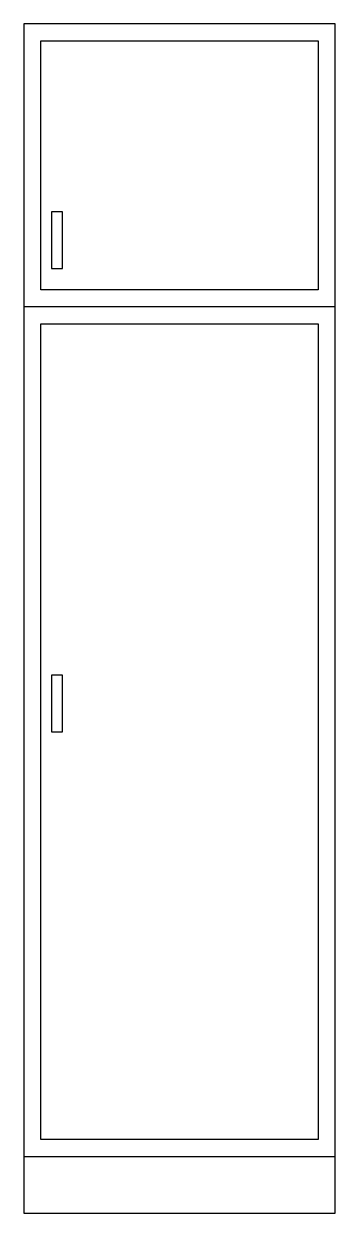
# Model space of a CAD drawing. Header units: millimetres. Extents: x -914.58 to -914.03, y 2709.84 to 2711.94.
import ezdxf

# ---------------------------------------------------------------- set-up
doc = ezdxf.new("R2010")
doc.units = ezdxf.units.MM
doc.header["$LTSCALE"] = 10
doc.layers.add('Móveis_armários', color=2, linetype='Continuous')

msp = doc.modelspace()

# ---------------------------------------------------------------- linework, layer by layer
at = {"layer": 'Móveis_armários'}
for p, q in [((-914.5785, 2711.9375), (-914.5785, 2709.8375)), ((-914.0285, 2711.9375), (-914.5785, 2711.9375)), ((-914.0285, 2709.8375), (-914.0285, 2711.9375)), ((-914.0285, 2711.4375), (-914.5785, 2711.4375)), ((-914.5785, 2709.9375), (-914.0285, 2709.9375)), ((-914.5785, 2709.8375), (-914.0285, 2709.8375))]:
    msp.add_line(p, q, dxfattribs=at)
at = {"layer": 'Móveis_armários', "color": 1}
for points in [[(-914.5485, 2711.9075), (-914.0585, 2711.9075), (-914.0585, 2711.4675), (-914.5485, 2711.4675)], [(-914.5298, 2711.5054), (-914.5098, 2711.5054), (-914.5098, 2711.6054), (-914.5298, 2711.6054)], [(-914.5485, 2711.4075), (-914.0585, 2711.4075), (-914.0585, 2709.9675), (-914.5485, 2709.9675)], [(-914.5298, 2710.6875), (-914.5098, 2710.6875), (-914.5098, 2710.7875), (-914.5298, 2710.7875)]]:
    msp.add_lwpolyline(points, close=True, dxfattribs=at)

doc.saveas('drawing.dxf')
